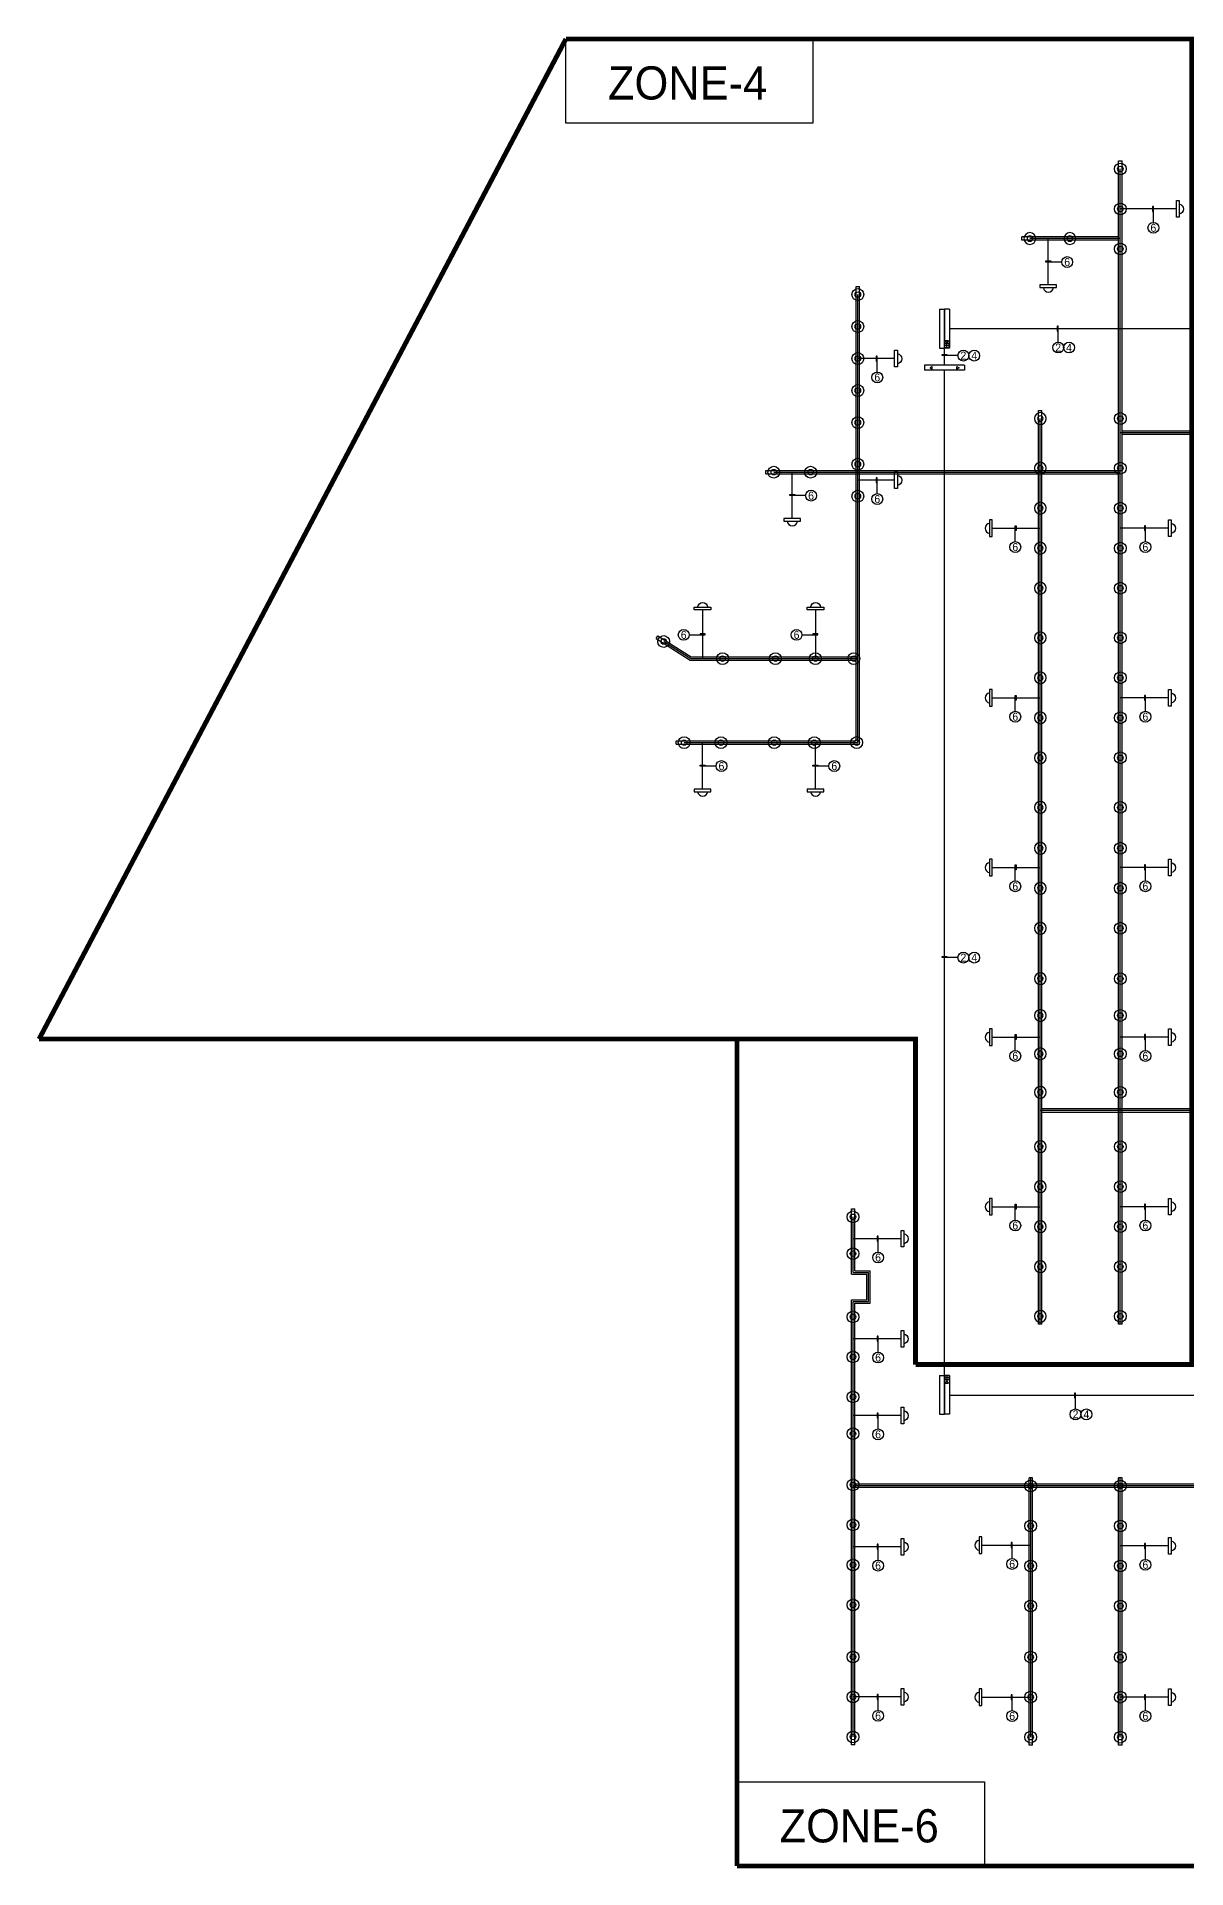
# Model space of a CAD drawing. Header units: millimetres. Extents: x 71114 to 492745, y 89421 to 259745.
# Drawn here: x 71114 to 142945, y 145277 to 259745 of the extents above; entities that cross this region are included whole.
import ezdxf
from ezdxf.enums import TextEntityAlignment as Align

# ---------------------------------------------------------------- set-up
doc = ezdxf.new("R2010")
doc.units = ezdxf.units.MM
doc.header["$LTSCALE"] = 150
for name, color, linetype in [('E-TEXT', 6, 'Continuous'), ('e-text-box', 7, 'Continuous'), ('e-tray', 11, 'Continuous'), ('E-WIRE', 4, 'Continuous'), ('zone', 1, 'Continuous'), ('유도관제-공간표시등', 2, 'Continuous'), ('유도관제-블럭유도등', 2, 'Continuous'), ('유도관제-센서', 1, 'Continuous')]:
    doc.layers.add(name, color=color, linetype=linetype)
doc.styles.add('SAMOO-ELEC', font='Dotum.ttf')

# ---------------------------------------------------------------- blocks, each defined once
blk = doc.blocks.new('센서')
at = {"layer": '유도관제-센서', "color": 2}
for radius in [369, 172]:
    blk.add_circle((0, 0), radius, dxfattribs=at)
blk = doc.blocks.new('R')
at = {"layer": '유도관제-공간표시등', "elevation": 0}
blk.add_lwpolyline([(6646728, 1672993), (6647767, 1672993), (6647767, 1673161), (6646728, 1673161), (6646728, 1672993)], dxfattribs=at)
at = {"layer": '유도관제-공간표시등'}
blk.add_arc((6647256, 1673033, 0), 319, 187.26043, 352.73957, dxfattribs=at)

msp = doc.modelspace()

# ---------------------------------------------------------------- linework, layer by layer
at = {"layer": 'e-text-box'}
for p, q in [((140886, 248138), (140886, 248824)), ((135161, 245661), (134475, 245661)), ((134941, 240654), (134941, 241340)), ((123636, 238787), (123636, 239472)), ((128675, 239813), (127990, 239813)), ((123636, 231187), (123636, 231872)), ((119161, 231061), (118475, 231061)), ((132255, 228187), (132255, 228872)), ((140386, 228187), (140386, 228872)), ((111880, 222361), (112566, 222361)), ((118930, 222361), (119616, 222361)), ((132255, 217587), (132255, 218272)), ((140386, 217587), (140386, 218272)), ((113561, 214161), (112875, 214161)), ((120611, 214161), (119925, 214161)), ((132255, 206987), (132255, 207672)), ((140386, 206987), (140386, 207672)), ((128675, 202193), (127990, 202193)), ((132255, 196387), (132255, 197072)), ((140386, 196387), (140386, 197072)), ((132255, 185787), (132255, 186472)), ((140386, 185787), (140386, 186472)), ((123686, 183787), (123686, 184472)), ((123686, 177537), (123686, 178222)), ((136019, 173987), (136019, 174672)), ((123686, 172737), (123686, 173422)), ((123686, 164537), (123686, 165222)), ((132061, 164637), (132061, 165322)), ((140386, 164587), (140386, 165272)), ((123686, 155151), (123686, 155837)), ((132061, 155137), (132061, 155822)), ((140386, 155137), (140386, 155822))]:
    msp.add_line(p, q, dxfattribs=at)
for points in [[(140886, 248824), (140886, 249132), (140820, 249132), (140820, 248824)], [(134475, 245661), (134166, 245661), (134166, 245727), (134475, 245727)], [(134941, 241340), (134941, 241648), (134875, 241648), (134875, 241340)], [(123636, 239472), (123636, 239781), (123570, 239781), (123570, 239472)], [(127990, 239813), (127681, 239813), (127681, 239879), (127990, 239879)], [(123636, 231872), (123636, 232181), (123570, 232181), (123570, 231872)], [(118475, 231061), (118166, 231061), (118166, 231127), (118475, 231127)], [(132255, 228872), (132255, 229181), (132320, 229181), (132320, 228872)], [(140386, 228872), (140386, 229181), (140320, 229181), (140320, 228872)], [(112566, 222361), (112875, 222361), (112875, 222427), (112566, 222427)], [(119616, 222361), (119925, 222361), (119925, 222427), (119616, 222427)], [(132255, 218272), (132255, 218581), (132320, 218581), (132320, 218272)], [(140386, 218272), (140386, 218581), (140320, 218581), (140320, 218272)], [(112875, 214161), (112566, 214161), (112566, 214227), (112875, 214227)], [(119925, 214161), (119616, 214161), (119616, 214227), (119925, 214227)], [(132255, 207672), (132255, 207981), (132320, 207981), (132320, 207672)], [(140386, 207672), (140386, 207981), (140320, 207981), (140320, 207672)], [(127990, 202193), (127681, 202193), (127681, 202259), (127990, 202259)], [(132255, 197072), (132255, 197381), (132320, 197381), (132320, 197072)], [(140386, 197072), (140386, 197381), (140320, 197381), (140320, 197072)], [(132255, 186472), (132255, 186781), (132320, 186781), (132320, 186472)], [(140386, 186472), (140386, 186781), (140320, 186781), (140320, 186472)], [(123686, 184472), (123686, 184781), (123620, 184781), (123620, 184472)], [(123686, 178222), (123686, 178531), (123620, 178531), (123620, 178222)], [(136019, 174672), (136019, 174981), (135954, 174981), (135954, 174672)], [(123686, 173422), (123686, 173731), (123620, 173731), (123620, 173422)], [(123686, 165222), (123686, 165531), (123620, 165531), (123620, 165222)], [(132061, 165322), (132061, 165631), (131995, 165631), (131995, 165322)], [(140386, 165272), (140386, 165581), (140320, 165581), (140320, 165272)], [(123686, 155837), (123686, 156146), (123620, 156146), (123620, 155837)], [(132061, 155822), (132061, 156131), (131995, 156131), (131995, 155822)], [(140386, 155822), (140386, 156131), (140320, 156131), (140320, 155822)]]:
    msp.add_lwpolyline(points, close=True, dxfattribs=at)
for centre in [(140886, 247799), (135499, 245661), (134941, 240315), (135618, 240315), (129014, 239813), (129692, 239813), (123636, 238448), (119499, 231061), (123636, 230848), (132255, 227848), (140386, 227848), (111541, 222361), (118591, 222361), (132255, 217248), (140386, 217248), (113899, 214161), (120949, 214161), (132255, 206648), (140386, 206648), (129014, 202193), (129692, 202193), (132255, 196048), (140386, 196048), (132255, 185448), (140386, 185448), (123686, 183448), (123686, 177198), (136019, 173648), (136697, 173648), (123686, 172398), (123686, 164198), (132061, 164298), (140386, 164248), (123686, 154812), (132061, 154798), (140386, 154798)]:
    msp.add_circle(centre, 339, dxfattribs=at)
at = {"layer": 'e-tray'}
for p, q in [((138715, 179277), (138715, 251978)), ((138715, 251978), (138925, 251978)), ((138925, 179277), (138925, 251978)), ((138715, 247232), (132667, 247232)), ((132667, 247022), (132667, 247232)), ((138715, 247022), (132667, 247022)), ((122315, 215732), (122315, 244127)), ((122315, 244127), (122525, 244127)), ((122525, 215522), (122525, 244127)), ((133715, 179277), (133715, 236377)), ((133715, 236377), (133925, 236377)), ((133925, 179277), (133925, 236377)), ((138925, 235109), (152769, 235109)), ((138925, 234899), (152715, 234899)), ((116670, 232632), (138715, 232632)), ((116670, 232422), (116670, 232632)), ((116670, 232422), (138715, 232422)), ((109812, 222123), (109925, 222301)), ((109812, 222123), (111952, 220772)), ((109925, 222301), (112013, 220982)), ((112013, 220982), (122315, 220982)), ((111952, 220772), (122315, 220772)), ((111070, 215732), (122315, 215732)), ((111070, 215522), (111070, 215732)), ((111070, 215522), (122525, 215522)), ((298615, 192732), (133925, 192732)), ((298615, 192522), (133925, 192522)), ((122015, 186491), (122225, 186491)), ((122015, 182401), (122015, 186491)), ((122225, 182611), (122225, 186491)), ((122015, 182401), (122986, 182401)), ((122225, 182611), (123196, 182611)), ((122986, 180804), (122986, 182401)), ((123196, 180594), (123196, 182611)), ((122015, 152991), (122015, 180804)), ((122015, 180804), (122986, 180804)), ((122225, 152991), (122225, 180594)), ((122225, 180594), (123196, 180594)), ((133925, 179277), (133715, 179277)), ((138925, 179277), (138715, 179277)), ((133115, 152977), (133115, 169677)), ((133325, 169677), (133115, 169677)), ((133325, 152977), (133325, 169677)), ((138715, 152977), (138715, 169677)), ((138925, 169677), (138715, 169677)), ((138925, 152977), (138925, 169677)), ((155070, 169282), (122225, 169282)), ((155070, 169072), (122225, 169072)), ((122225, 152991), (122015, 152991)), ((133325, 152977), (133115, 152977)), ((138925, 152977), (138715, 152977))]:
    msp.add_line(p, q, dxfattribs=at)
at = {"layer": 'E-WIRE'}
for p, q in [((138820, 179277), (138820, 251478)), ((142320, 248978), (138820, 248978)), ((138820, 247127), (133167, 247127)), ((134320, 244227), (134320, 247127)), ((122420, 215627), (122420, 243627)), ((144678, 241494), (128138, 241494)), ((124720, 239627), (122420, 239627)), ((127835, 239207), (127835, 240283)), ((127835, 176085), (127835, 238892)), ((133820, 179277), (133820, 235877)), ((138820, 235004), (152788, 235004)), ((117170, 232527), (138820, 232527)), ((118320, 229627), (118320, 232527)), ((124720, 232027), (122420, 232027)), ((130820, 229027), (133820, 229027)), ((141820, 229027), (138820, 229027)), ((112720, 223927), (112720, 220927)), ((119770, 223927), (119770, 220927)), ((110291, 221945), (111982, 220877)), ((111982, 220877), (122420, 220877)), ((130820, 218427), (133820, 218427)), ((141820, 218427), (138820, 218427)), ((111570, 215627), (122420, 215627)), ((112720, 212727), (112720, 215627)), ((119770, 212727), (119770, 215627)), ((130820, 207827), (133820, 207827)), ((141820, 207827), (138820, 207827)), ((130820, 197227), (133820, 197227)), ((141820, 197227), (138820, 197227)), ((298720, 192627), (133820, 192627)), ((130820, 186627), (133820, 186627)), ((141820, 186627), (138820, 186627)), ((122120, 182506), (122120, 185991)), ((125120, 184627), (122120, 184627)), ((122120, 182506), (123091, 182506)), ((123091, 180699), (123091, 182506)), ((122120, 153491), (122120, 180699)), ((122120, 180699), (123091, 180699)), ((125120, 178377), (122120, 178377)), ((143895, 174827), (128138, 174827)), ((125120, 173577), (122120, 173577)), ((133220, 153477), (133220, 169677)), ((138820, 153477), (138820, 169677)), ((154570, 169177), (122120, 169177)), ((125120, 165377), (122120, 165377)), ((130170, 165477), (133220, 165477)), ((141820, 165427), (138820, 165427)), ((125120, 155991), (122120, 155991)), ((130170, 155977), (133220, 155977)), ((141820, 155977), (138820, 155977))]:
    msp.add_line(p, q, dxfattribs=at)
at = {"layer": 'zone', "color": 7, "const_width": 300}
for points in [[(71264, 197100), (104178, 259595)], [(104178, 259595), (420007, 259595)], [(126025, 176760), (143274, 176760), (143274, 259595)], [(126025, 176760), (126025, 197100), (71264, 197100)], [(114870, 197100), (114870, 145427)], [(114870, 145427), (315908, 145427)]]:
    msp.add_lwpolyline(points, dxfattribs=at)
at = {"layer": 'zone', "color": 7}
for points in [[(104178, 259595), (119618, 259595), (119618, 254345), (104178, 254345)], [(114900, 150677), (130340, 150677), (130340, 145427), (114900, 145427)]]:
    msp.add_lwpolyline(points, close=True, dxfattribs=at)
at = {"layer": '유도관제-블럭유도등', "color": 2}
for p, q in [((127532, 242705), (127532, 240283)), ((127532, 242705), (127835, 242705)), ((127835, 240283), (127835, 242705)), ((127835, 242705), (127835, 240283)), ((128138, 242705), (127835, 242705)), ((128138, 242705), (128138, 240283)), ((127857, 240305), (127857, 240564)), ((128116, 240564), (127857, 240564)), ((128116, 240435), (127857, 240435)), ((127898, 240762), (128075, 240762)), ((127986, 240608), (127898, 240762)), ((128075, 240762), (127986, 240608)), ((127986, 240305), (127986, 240564)), ((128116, 240305), (128116, 240564)), ((127532, 240283), (127835, 240283)), ((128138, 240283), (127835, 240283)), ((128116, 240305), (127857, 240305)), ((129093, 239207), (126577, 239207)), ((126577, 239207), (126577, 238892)), ((129093, 238892), (126577, 238892)), ((129093, 239207), (129093, 238892)), ((127532, 176085), (127532, 173663)), ((127532, 176085), (127835, 176085)), ((127835, 173663), (127835, 176085)), ((127835, 176085), (127835, 173663)), ((128138, 176085), (127835, 176085)), ((128116, 176063), (127857, 176063)), ((127857, 176063), (127857, 175804)), ((128116, 175934), (127857, 175934)), ((128116, 175804), (127857, 175804)), ((127986, 175760), (127898, 175606)), ((127898, 175606), (128075, 175606)), ((127986, 176063), (127986, 175804)), ((128075, 175606), (127986, 175760)), ((128116, 176063), (128116, 175804)), ((128138, 176085), (128138, 173663)), ((127532, 173663), (127835, 173663)), ((128138, 173663), (127835, 173663))]:
    msp.add_line(p, q, dxfattribs=at)
for points in [[(126915, 239049), (127074, 238957), (127074, 239141)], [(128756, 239049), (128596, 238957), (128596, 239141)]]:
    msp.add_lwpolyline(points, close=True, dxfattribs=at)

# ---------------------------------------------------------------- block references
at = {"layer": '유도관제-공간표시등', "xscale": -1}
for p, rotation in [((1815481, 6896225, 0), 90), ((1797881, 6886874, 0), 90), ((1797881, 6879274, 0), 90), ((1814981, 6876274, 0), 90), ((-6534527, 1897087, 0), 180), ((-6527477, 1897087, 0), 180), ((1814981, 6865674, 0), 90), ((1814981, 6855074, 0), 90), ((1814981, 6844474, 0), 90), ((1814981, 6833874, 0), 90), ((1798281, 6831874, 0), 90), ((1798281, 6825624, 0), 90), ((1798281, 6820824, 0), 90), ((1798281, 6812624, 0), 90), ((1814981, 6812674, 0), 90), ((1798281, 6803239, 0), 90), ((1814981, 6803224, 0), 90)]:
    msp.add_blockref('R', p, dxfattribs=dict(at, rotation=rotation))
at = {"layer": '유도관제-공간표시등'}
for p in [(-6512927, -1428934, 0), (-6528927, -1443534, 0), (-6534527, -1460434, 0), (-6527477, -1460434, 0)]:
    msp.add_blockref('R', p, dxfattribs=at)
at = {"layer": '유도관제-공간표시등', "rotation": 270}
for p in [(-1542340, 6876274, 0), (-1542340, 6865674, 0), (-1542340, 6855074, 0), (-1542340, 6844474, 0), (-1542340, 6833874, 0), (-1542990, 6812724, 0), (-1542990, 6803224, 0)]:
    msp.add_blockref('R', p, dxfattribs=at)
at = {"layer": '유도관제-센서'}
for p, rotation in [((138820, 251478), 270), ((138820, 248978), 270), ((138820, 246478), 270), ((122420, 243627), 270), ((122420, 241627), 270), ((122420, 239627), 270), ((122420, 237627), 270), ((122420, 235627), 270), ((138820, 235877), 270), ((117170, 232527), 180), ((119470, 232527), 180), ((122420, 233027), 270), ((138820, 232777), 270), ((122420, 231027), 270), ((138820, 230277), 270), ((138820, 227777), 270), ((138820, 225277), 270), ((110291, 221945), 147.722966107606), ((138820, 222177), 270), ((113970, 220877), 180), ((117270, 220877), 180), ((119770, 220877), 180), ((122170, 220877), 180), ((138820, 219677), 270), ((138820, 217177), 270), ((111570, 215627), 180), ((113870, 215627), 180), ((117200, 215627), 180), ((119700, 215627), 180), ((122351, 215627), 180), ((138820, 214677), 270), ((138820, 211577), 270), ((138820, 209027), 270), ((138820, 206527), 270), ((138820, 204027), 270), ((138820, 200877), 270), ((138820, 198577), 270), ((138820, 196177), 270), ((138820, 193777), 270), ((138820, 190377), 270), ((138820, 187877), 270), ((122120, 185991), 270), ((138820, 185377), 270), ((122120, 183691), 270), ((138820, 182877), 270), ((122120, 179741), 270), ((138820, 179777), 270), ((122120, 177241), 270), ((122120, 174741), 270), ((122120, 172441), 270), ((122120, 169241), 270), ((133220, 169177), 270), ((138820, 169177), 270), ((122120, 166741), 270), ((133220, 166677), 270), ((138820, 166677), 270), ((122120, 164241), 270), ((133220, 164177), 270), ((138820, 164177), 270), ((122120, 161741), 270), ((133220, 161677), 270), ((138820, 161677), 270), ((122120, 158491), 270), ((133220, 158477), 270), ((138820, 158477), 270), ((122120, 155991), 270), ((133220, 155977), 270), ((138820, 155977), 270), ((122120, 153491), 270), ((133220, 153477), 270), ((138820, 153477), 270)]:
    msp.add_blockref('센서', p, dxfattribs=dict(at, rotation=rotation))
at = {"layer": '유도관제-센서', "xscale": -1}
for p, rotation in [((133167, 247127), 180), ((135667, 247127), 180), ((133820, 235877), 90), ((133820, 232777), 90), ((133820, 230277), 90), ((133820, 227777), 90), ((133820, 225277), 90), ((133820, 222177), 90), ((133820, 219677), 90), ((133820, 217177), 90), ((133820, 214677), 90), ((133820, 211577), 90), ((133820, 209027), 90), ((133820, 206527), 90), ((133820, 204027), 90), ((133820, 200877), 90), ((133820, 198577), 90), ((133820, 196177), 90), ((133820, 193777), 90), ((133820, 190377), 90), ((133820, 187877), 90), ((133820, 185377), 90), ((133820, 182877), 90), ((133820, 179777), 90)]:
    msp.add_blockref('센서', p, dxfattribs=dict(at, rotation=rotation))

# ---------------------------------------------------------------- texts
at = {"layer": 'E-TEXT', "style": 'SAMOO-ELEC'}
for s, height, p in [('ZONE-4', 2073.6, (111784, 256853)), ('6', 500, (140885, 247799)), ('6', 500, (135499, 245661)), ('2', 500, (134940, 240315)), ('4', 500, (135618, 240315)), ('2', 500, (129014, 239813)), ('4', 500, (129692, 239813)), ('6', 500, (123635, 238448)), ('6', 500, (119499, 231061)), ('6', 500, (123635, 230848)), ('6', 500, (132255, 227848)), ('6', 500, (140385, 227848)), ('6', 500, (111541, 222361)), ('6', 500, (118591, 222361)), ('6', 500, (132255, 217248)), ('6', 500, (140385, 217248)), ('6', 500, (113899, 214161)), ('6', 500, (120949, 214161)), ('6', 500, (132255, 206648)), ('6', 500, (140385, 206648)), ('2', 500, (129014, 202193)), ('4', 500, (129692, 202193)), ('6', 500, (132255, 196048)), ('6', 500, (140385, 196048)), ('6', 500, (132255, 185448)), ('6', 500, (140385, 185448)), ('6', 500, (123685, 183448)), ('6', 500, (123685, 177198)), ('2', 500, (136019, 173648)), ('4', 500, (136697, 173648)), ('6', 500, (123685, 172398)), ('6', 500, (123685, 164198)), ('6', 500, (132060, 164298)), ('6', 500, (140385, 164248)), ('6', 500, (123685, 154812)), ('6', 500, (132060, 154798)), ('6', 500, (140385, 154798)), ('ZONE-6', 2073.6, (122506, 147935))]:
    msp.add_text(s, height=height, dxfattribs=at).set_placement(p, align=Align.MIDDLE_CENTER)

doc.saveas('drawing.dxf')
